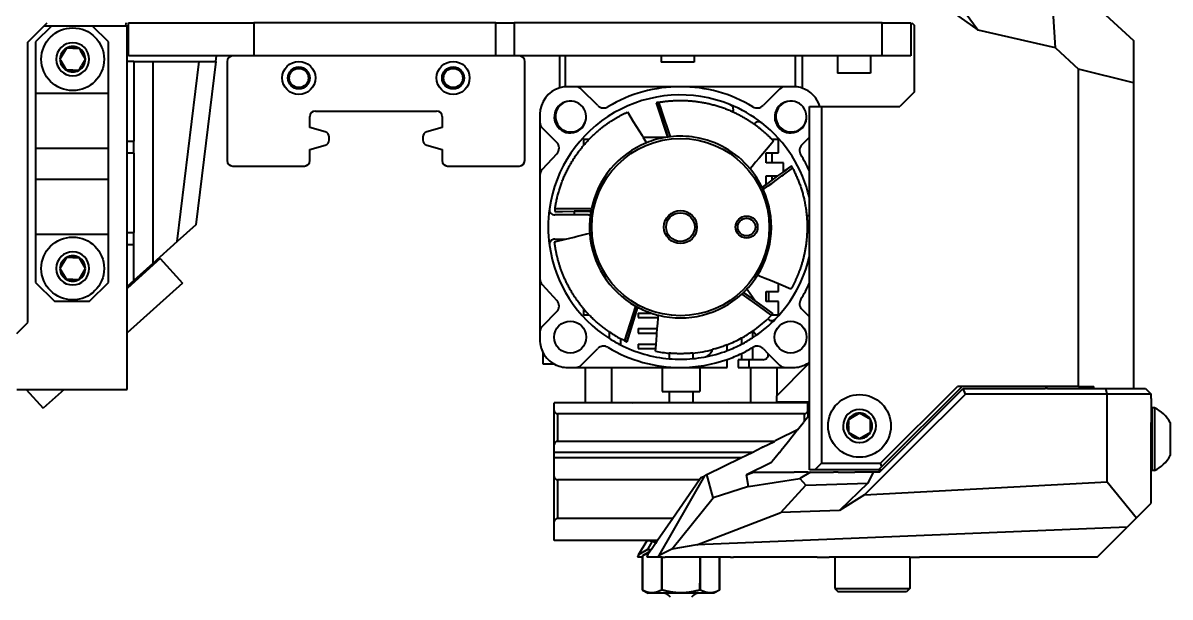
# Model space of a CAD drawing. Header units: millimetres. Extents: x 15 to 415, y 5 to 292.
# Drawn here: x 300.5 to 352.5, y 200.5 to 226.6 of the extents above; entities that cross this region are included whole.
import ezdxf

# ---------------------------------------------------------------- set-up
doc = ezdxf.new("R2010")
doc.units = ezdxf.units.MM
doc.layers.add('Geometries', color=7, linetype='Continuous')

msp = doc.modelspace()

# ---------------------------------------------------------------- linework, layer by layer
at = {"layer": 'Geometries', "linetype": 'Continuous', "lineweight": 40}
for p, q in [((341.7751, 229.0741), (343.828, 226.2803)), ((342.0689, 227.5242), (343.828, 226.2803)), ((347.33, 225.4865), (347.2021, 227.62)), ((349.5944, 226.979), (350.8647, 225.8149)), ((300.7113, 225.7484), (301.4381, 226.4752)), ((301.7785, 226.4752), (301.0613, 225.758)), ((301.4381, 226.4752), (301.5801, 226.6171)), ((301.7785, 226.4752), (301.4381, 226.4752)), ((303.6442, 226.4752), (301.7785, 226.4752)), ((304.3613, 225.758), (303.6442, 226.4752)), ((305.1331, 226.4752), (303.6442, 226.4752)), ((305.1455, 226.6171), (305.1331, 226.4752)), ((305.2113, 226.4752), (305.1331, 226.4752)), ((305.2113, 224.8639), (305.2113, 226.4752)), ((305.2672, 225.1155), (305.2672, 226.6155)), ((305.2672, 226.6155), (309.4543, 226.6155)), ((309.4545, 226.6171), (309.4543, 226.6155)), ((309.4543, 226.6155), (310.9548, 226.6155)), ((310.9548, 226.6155), (310.9548, 225.1155)), ((321.9366, 226.6155), (310.9548, 226.6155)), ((321.9366, 226.6155), (322.7757, 226.6155)), ((321.9366, 225.1155), (321.9366, 226.6155)), ((322.7757, 226.6155), (322.7757, 225.1155)), ((329.4424, 226.6155), (322.7757, 226.6155)), ((329.4424, 226.6156), (329.4424, 226.6155)), ((330.9424, 226.6155), (329.4424, 226.6155)), ((330.9424, 226.6156), (330.9424, 226.6155)), ((337.4424, 226.6155), (330.9424, 226.6155)), ((337.4424, 226.6207), (337.4424, 226.6155)), ((338.9424, 226.6155), (337.4424, 226.6155)), ((338.9424, 226.6207), (338.9424, 226.6155)), ((339.4622, 226.6155), (338.9424, 226.6155)), ((339.4622, 225.1155), (339.4622, 226.6155)), ((339.4622, 226.6155), (340.7623, 226.6155)), ((340.7623, 226.6155), (340.7623, 225.1155)), ((340.8147, 226.6207), (340.9147, 226.5207)), ((340.8147, 226.6207), (340.827, 226.6083)), ((340.9147, 226.5207), (340.9147, 223.4707)), ((347.33, 225.4865), (343.828, 226.2803)), ((300.7113, 213.0083), (300.7113, 225.7484)), ((301.0613, 225.758), (301.0613, 223.4252)), ((302.4537, 225.4662), (302.165, 224.9662)), ((302.4537, 225.4662), (302.4682, 225.4662)), ((302.7424, 225.4662), (302.4682, 225.4662)), ((302.7424, 225.4662), (303.0156, 225.4662)), ((303.031, 225.4662), (303.0156, 225.4662)), ((303.031, 225.4662), (303.1048, 225.3384)), ((304.3613, 223.4252), (304.3613, 225.758)), ((347.33, 225.4865), (348.3829, 224.5125)), ((350.8647, 225.8149), (350.8647, 223.9)), ((301.9924, 224.9774), (301.9924, 224.9662)), ((301.9924, 224.9662), (301.9924, 224.9544)), ((302.165, 224.9662), (302.1878, 224.9268)), ((302.1878, 224.9268), (302.4462, 224.4792)), ((303.3197, 224.9662), (303.1048, 225.3384)), ((303.2792, 224.896), (303.1456, 224.6647)), ((303.3197, 224.9662), (303.2792, 224.896)), ((305.519, 224.8639), (305.2113, 224.8639)), ((305.2113, 221.2521), (305.2113, 224.8639)), ((309.2701, 225.1155), (305.2672, 225.1155)), ((305.519, 224.8639), (305.519, 221.2521)), ((305.519, 224.8639), (306.3811, 224.8639)), ((306.3811, 224.8639), (306.3811, 215.6951)), ((306.3811, 224.8639), (308.483, 224.8639)), ((307.4785, 216.6832), (308.483, 224.8639)), ((309.2392, 224.8639), (308.3287, 217.4488)), ((308.483, 224.8639), (309.2392, 224.8639)), ((309.2392, 224.8639), (309.2701, 225.1155)), ((309.994, 225.1155), (309.2701, 225.1155)), ((309.7523, 224.8657), (309.7523, 220.3657)), ((310.9548, 225.1155), (309.994, 225.1155)), ((321.9366, 225.1155), (310.9548, 225.1155)), ((322.7757, 225.1155), (321.9366, 225.1155)), ((323.0104, 225.1155), (322.7757, 225.1155)), ((324.8405, 225.1155), (323.0104, 225.1155)), ((323.2523, 220.3657), (323.2523, 224.8657)), ((325.0905, 225.1155), (324.8405, 225.1155)), ((324.8405, 223.6707), (324.8405, 225.1155)), ((329.4424, 225.1155), (325.0905, 225.1155)), ((325.0905, 225.1155), (325.0905, 223.7167)), ((330.9424, 225.1155), (329.4424, 225.1155)), ((329.4424, 225.1155), (329.4424, 224.8287)), ((335.5405, 225.1155), (330.9424, 225.1155)), ((330.9424, 225.1155), (330.9424, 224.8287)), ((335.8405, 225.1155), (335.5405, 225.1155)), ((335.5405, 223.7168), (335.5405, 225.1155)), ((337.4424, 225.1155), (335.8405, 225.1155)), ((335.8405, 225.1155), (335.8405, 223.6551)), ((338.9424, 225.1155), (337.4424, 225.1155)), ((337.4424, 225.1155), (337.4424, 224.3287)), ((339.4622, 225.1155), (338.9424, 225.1155)), ((338.9424, 225.1155), (338.9424, 224.3287)), ((340.7623, 225.1155), (339.4622, 225.1155)), ((302.4537, 224.4662), (302.4462, 224.4792)), ((302.4537, 224.4662), (302.4691, 224.4662)), ((302.7424, 224.4662), (302.4691, 224.4662)), ((302.7424, 224.4662), (303.0165, 224.4662)), ((303.031, 224.4662), (303.0165, 224.4662)), ((303.031, 224.4662), (303.1456, 224.6647)), ((330.9424, 224.8287), (329.4424, 224.8287)), ((338.9424, 224.3287), (337.4424, 224.3287)), ((348.3829, 210.1113), (348.3829, 224.5125)), ((350.8647, 223.9), (348.3829, 224.5125)), ((350.8647, 223.9), (350.8647, 210.0113)), ((301.0613, 223.4252), (301.0613, 220.9252)), ((301.0613, 223.4252), (304.3613, 223.4252)), ((304.3613, 220.9252), (304.3613, 223.4252)), ((325.5531, 223.7208), (325.1907, 223.7208)), ((330.3157, 223.7208), (325.5531, 223.7208)), ((326.5669, 222.8622), (325.8183, 223.6109)), ((335.0782, 223.7208), (330.3157, 223.7208)), ((334.813, 223.6109), (334.0644, 222.8622)), ((335.4407, 223.7208), (335.0782, 223.7208)), ((340.9147, 223.4707), (340.2647, 222.8207)), ((329.2294, 222.9913), (329.2295, 222.9912)), ((329.2294, 222.9913), (329.3431, 222.6481)), ((329.7463, 221.4313), (329.2295, 222.9912)), ((329.4495, 222.6761), (329.3376, 223.012)), ((336.1647, 221.427), (336.1647, 222.8207)), ((336.1647, 222.8207), (336.6407, 222.8207)), ((336.6407, 222.8207), (336.7147, 222.8207)), ((336.7147, 222.8207), (336.7147, 206.6207)), ((336.7147, 222.8207), (340.2647, 222.8207)), ((313.5023, 221.8657), (313.5023, 222.3657)), ((313.7523, 222.6157), (319.2523, 222.6157)), ((319.5023, 222.3657), (319.5023, 221.8657)), ((323.9407, 222.4708), (323.9407, 222.1083)), ((327.9041, 222.5657), (327.9151, 222.5709)), ((329.3431, 222.6481), (329.7462, 221.4313)), ((329.4577, 222.6515), (329.4495, 222.6761)), ((329.8596, 221.4455), (329.4577, 222.6515)), ((313.5054, 221.8657), (313.5023, 221.8657)), ((314.1962, 221.6676), (313.5054, 221.8657)), ((319.4991, 221.8657), (318.8084, 221.6676)), ((319.5023, 221.8657), (319.4991, 221.8657)), ((323.9407, 222.1083), (323.9407, 219.6987)), ((324.0505, 221.8432), (324.699, 221.1947)), ((305.2113, 221.2521), (305.519, 221.2521)), ((305.2113, 220.7021), (305.2113, 221.2521)), ((305.519, 220.7021), (305.519, 221.2521)), ((314.3773, 221.304), (314.3773, 221.4273)), ((318.6273, 221.4273), (318.6273, 221.304)), ((326.1566, 221.3157), (325.9155, 221.3157)), ((325.9155, 221.3157), (325.9155, 221.0469)), ((329.644, 221.4157), (328.6247, 221.4157)), ((334.7655, 221.3157), (334.4752, 221.3157)), ((334.7655, 220.7157), (334.7655, 221.3157)), ((335.8321, 221.0945), (336.1647, 221.427)), ((336.1647, 219.8814), (336.1647, 221.427)), ((301.0613, 220.9252), (304.3613, 220.9252)), ((301.0613, 220.9252), (301.0613, 219.5252)), ((304.3613, 219.5252), (304.3613, 220.9252)), ((305.519, 220.7021), (305.2113, 220.7021)), ((305.2113, 217.0947), (305.2113, 220.7021)), ((305.519, 220.7021), (305.519, 217.0947)), ((313.5023, 220.3657), (313.5023, 220.8657)), ((313.5023, 220.8657), (313.5054, 220.8657)), ((313.5054, 220.8657), (314.1962, 221.0637)), ((318.8084, 221.0637), (319.4991, 220.8657)), ((319.4991, 220.8657), (319.5023, 220.8657)), ((319.5023, 220.8657), (319.5023, 220.3657)), ((324.7088, 220.6746), (324.0406, 219.9536)), ((334.2093, 220.2657), (334.2093, 220.7157)), ((334.2093, 220.7157), (334.4593, 220.7157)), ((334.4593, 220.7157), (334.4593, 220.2657)), ((334.4593, 220.7157), (334.7655, 220.7157)), ((334.4593, 220.2657), (334.2093, 220.2657)), ((334.9905, 220.2657), (334.4593, 220.2657)), ((334.9905, 219.8596), (334.9905, 220.2657)), ((310.0023, 220.1157), (313.2523, 220.1157)), ((319.7523, 220.1157), (323.0023, 220.1157)), ((323.9407, 219.6987), (323.9407, 214.9928)), ((334.2093, 219.6657), (334.4593, 219.6657)), ((334.2093, 219.2852), (334.2093, 219.6657)), ((334.4592, 219.3309), (334.9129, 219.6657)), ((334.7269, 219.6657), (334.4593, 219.4688)), ((334.7268, 219.6657), (334.4593, 219.469)), ((334.4593, 219.6657), (334.4593, 219.469)), ((334.4593, 219.6657), (334.7268, 219.6657)), ((334.9905, 219.8596), (334.7268, 219.6657)), ((334.9905, 219.8595), (334.7269, 219.6657)), ((334.9129, 219.6657), (334.9905, 219.723)), ((335.3491, 220.1233), (334.9905, 219.8595)), ((334.9905, 219.723), (335.4001, 220.0252)), ((335.0579, 219.9092), (334.9905, 219.8596)), ((335.3492, 220.1234), (335.0579, 219.9092)), ((335.3492, 220.1234), (335.3491, 220.1233)), ((335.4001, 220.0252), (335.4023, 220.0269)), ((336.1647, 218.6832), (336.1647, 219.8814)), ((301.0613, 219.5252), (301.0613, 217.0252)), ((301.0613, 219.5252), (304.3613, 219.5252)), ((304.3613, 217.0252), (304.3613, 219.5252)), ((334.2093, 219.2852), (334.0252, 219.1499)), ((334.0253, 219.1497), (334.2093, 219.285)), ((334.0738, 219.0464), (334.3032, 219.2157)), ((334.4593, 219.469), (334.2093, 219.2852)), ((334.4593, 219.4688), (334.2093, 219.285)), ((334.3032, 219.2157), (334.4592, 219.3309)), ((336.1647, 217.8657), (336.1647, 218.6832)), ((324.6273, 218.1666), (324.6245, 218.1666)), ((326.2218, 218.1785), (324.6273, 218.1666)), ((326.2757, 218.1789), (326.2218, 218.1785)), ((324.6107, 218.0572), (324.9723, 218.0593)), ((324.6107, 218.0573), (324.6109, 218.0573)), ((324.6109, 218.0573), (325.4905, 218.0624)), ((325.4905, 217.8958), (324.6216, 217.8958)), ((324.9723, 218.0593), (325.4905, 218.0623)), ((326.2542, 218.0668), (325.4905, 218.0624)), ((325.4905, 218.0623), (326.2541, 218.0666)), ((325.4905, 218.0623), (325.4905, 217.8958)), ((326.1416, 217.8958), (325.4905, 217.8958)), ((336.0418, 217.8657), (336.1647, 217.8657)), ((336.1647, 216.0083), (336.1647, 217.8657)), ((305.2113, 217.0947), (305.519, 217.0947)), ((305.2113, 216.5447), (305.2113, 217.0947)), ((305.519, 216.5447), (305.519, 217.0947)), ((308.3287, 217.4488), (307.4785, 216.6832)), ((301.0613, 217.0252), (304.3613, 217.0252)), ((301.0613, 217.0252), (301.0613, 214.8338)), ((304.3613, 214.8338), (304.3613, 217.0252)), ((305.519, 216.5447), (305.2113, 216.5447)), ((305.2113, 214.6418), (305.2113, 216.5447)), ((305.519, 214.9188), (305.519, 216.5447)), ((307.4785, 216.6832), (306.3811, 215.6951)), ((324.6216, 216.7958), (325.0972, 216.7958)), ((325.0972, 216.7958), (325.4905, 216.8907)), ((336.1647, 214.8101), (336.1647, 216.0083)), ((301.9924, 215.4774), (301.9924, 215.4662)), ((302.4537, 215.9662), (302.165, 215.4662)), ((302.4537, 215.9662), (302.4682, 215.9662)), ((302.7424, 215.9662), (302.4682, 215.9662)), ((302.7424, 215.9662), (303.0156, 215.9662)), ((303.031, 215.9662), (303.0156, 215.9662)), ((303.3197, 215.4662), (303.031, 215.9662)), ((306.7179, 215.9187), (305.2113, 214.5622)), ((306.3811, 215.6951), (305.519, 214.9188)), ((306.7179, 215.9187), (307.7216, 214.804)), ((301.9924, 215.4662), (301.9924, 215.4544)), ((302.165, 215.4662), (302.4537, 214.9662)), ((302.4537, 214.9662), (302.4691, 214.9662)), ((302.7424, 214.9662), (302.4691, 214.9662)), ((302.7424, 214.9662), (303.0165, 214.9662)), ((303.031, 214.9662), (303.0165, 214.9662)), ((303.031, 214.9662), (303.3197, 215.4662)), ((323.9407, 214.9928), (323.9407, 212.5832)), ((301.0613, 214.8338), (301.9199, 213.9752)), ((303.5028, 213.9752), (304.3613, 214.8338)), ((305.519, 214.9188), (305.2113, 214.6418)), ((307.7216, 214.804), (305.2113, 212.5437)), ((305.2113, 214.5622), (305.2113, 214.6418)), ((305.2113, 212.5437), (305.2113, 214.5622)), ((324.0406, 214.7379), (324.7088, 214.0169)), ((333.6915, 214.0065), (333.3666, 214.4705)), ((334.7655, 214.4157), (334.7655, 214.7627)), ((336.1647, 213.2645), (336.1647, 214.8101)), ((301.9199, 213.9752), (303.5028, 213.9752)), ((333.0943, 214.2971), (333.8828, 213.7333)), ((333.1776, 214.3751), (333.6917, 214.0061)), ((333.6915, 214.0065), (333.1778, 214.3753)), ((334.2191, 213.6277), (333.6915, 214.0065)), ((334.5127, 213.4169), (333.6917, 214.0061)), ((334.2093, 213.9657), (334.2093, 214.4157)), ((334.2093, 214.4157), (334.3093, 214.4157)), ((334.3093, 213.9657), (334.2093, 213.9657)), ((334.3093, 214.4157), (334.3093, 213.9657)), ((334.3093, 214.4157), (334.7655, 214.4157)), ((334.7655, 213.9657), (334.3093, 213.9657)), ((334.7655, 213.3657), (334.7655, 213.9657)), ((324.699, 213.4969), (324.0505, 212.8484)), ((325.9155, 213.6444), (325.9155, 213.3657)), ((328.2748, 213.761), (327.7772, 212.1895)), ((328.3748, 213.7059), (327.8761, 212.1401)), ((327.9858, 212.4844), (328.375, 213.7058)), ((328.3905, 213.4341), (328.3905, 213.2341)), ((328.3905, 213.4341), (329.0063, 213.4341)), ((333.8828, 213.7333), (334.3967, 213.3657)), ((334.5128, 213.4169), (334.2191, 213.6277)), ((334.5128, 213.4169), (334.5127, 213.4169)), ((336.1647, 213.2645), (335.8321, 213.597)), ((300.2113, 212.5083), (300.7113, 213.0083)), ((325.9155, 213.3657), (326.1663, 213.3657)), ((328.3905, 213.2341), (329.3047, 213.2341)), ((329.3047, 213.2341), (329.313, 213.3445)), ((334.3967, 213.3657), (334.4351, 213.3382)), ((334.4351, 213.3382), (334.4374, 213.3366)), ((334.4654, 213.3657), (334.7655, 213.3657)), ((336.1647, 211.2018), (336.1647, 213.2645)), ((305.2113, 209.9752), (305.2113, 212.5437)), ((323.9407, 212.5832), (323.9407, 212.2208)), ((327.0905, 212.2863), (327.0905, 212.5858)), ((327.8761, 212.1399), (327.9858, 212.4844)), ((328.3905, 212.7341), (328.3905, 212.5341)), ((328.3905, 212.7341), (329.2666, 212.7341)), ((328.3905, 212.5341), (329.2512, 212.5341)), ((333.5905, 212.6194), (333.5905, 212.3183)), ((333.6137, 212.6356), (333.7571, 212.4308)), ((325.8183, 211.0806), (326.5669, 211.8293)), ((327.5905, 212.2827), (327.5905, 212.0003)), ((327.7772, 212.1895), (327.7764, 212.1868)), ((327.8761, 212.1399), (327.8761, 212.1401)), ((328.3905, 212.0341), (328.3905, 211.8341)), ((328.3905, 212.0341), (329.2121, 212.0341)), ((328.3905, 211.8341), (329.1964, 211.8341)), ((329.1864, 211.7076), (329.1964, 211.8341)), ((329.1964, 211.8341), (329.2122, 212.0341)), ((332.4407, 211.7347), (332.4407, 212.0029)), ((333.0905, 212.3096), (333.0905, 212.026)), ((333.5905, 211.8762), (333.5905, 211.3208)), ((334.0644, 211.8293), (334.3034, 211.5902)), ((324.0905, 211.1157), (324.0905, 211.6273)), ((329.803, 211.6192), (329.803, 211.3677)), ((330.878, 211.6232), (330.878, 211.3722)), ((332.4407, 210.9708), (332.4407, 211.3354)), ((332.9407, 211.3208), (332.9407, 210.9708)), ((333.0905, 211.3208), (332.9407, 211.3208)), ((333.0905, 211.6064), (333.0905, 211.3208)), ((333.4407, 211.3208), (333.0905, 211.3208)), ((333.4407, 210.9708), (333.4407, 211.3208)), ((333.5905, 211.3208), (333.4407, 211.3208)), ((334.0542, 211.3208), (333.5905, 211.3208)), ((334.3034, 211.5902), (334.813, 211.0806)), ((324.6064, 211.1157), (324.0905, 211.1157)), ((325.1907, 210.9708), (325.5531, 210.9708)), ((325.5531, 210.9708), (325.9955, 210.9708)), ((325.9955, 210.9708), (327.1855, 210.9708)), ((325.9955, 210.9708), (325.9955, 209.3657)), ((327.1855, 210.9708), (329.4905, 210.9708)), ((327.1855, 210.9708), (327.1855, 209.3657)), ((329.4905, 210.9708), (330.3157, 210.9708)), ((329.4905, 210.9708), (329.4905, 209.8841)), ((330.3157, 210.9708), (331.1905, 210.9708)), ((331.1905, 210.9708), (332.4407, 210.9708)), ((331.1905, 210.9708), (331.1905, 209.8841)), ((332.9407, 210.9708), (333.4407, 210.9708)), ((333.4407, 210.9708), (333.4955, 210.9708)), ((333.4955, 210.9708), (334.6855, 210.9708)), ((333.4955, 210.9708), (333.4955, 209.3657)), ((336.1162, 211.1157), (334.6855, 209.685)), ((334.6855, 210.9708), (335.0782, 210.9708)), ((334.6855, 210.9708), (334.6855, 209.685)), ((335.0782, 210.9708), (335.4407, 210.9708)), ((336.1162, 211.1157), (336.0249, 211.1157)), ((336.1647, 211.1157), (336.1162, 211.1157)), ((336.1647, 211.1157), (336.1647, 211.2018)), ((336.1647, 209.4113), (336.1647, 211.1157)), ((300.2113, 209.9752), (300.6316, 209.9752)), ((300.6316, 209.9752), (301.4049, 209.1164)), ((300.6316, 209.9752), (302.3587, 209.9752)), ((302.3587, 209.9752), (301.4049, 209.1164)), ((302.3587, 209.9752), (305.2113, 209.9752)), ((329.4905, 209.8841), (329.803, 209.8841)), ((329.803, 209.8841), (329.803, 209.3841)), ((329.803, 209.8841), (330.878, 209.8841)), ((330.878, 209.8841), (330.878, 209.3841)), ((330.878, 209.8841), (331.1905, 209.8841)), ((339.3963, 206.6207), (342.8869, 210.1113)), ((343.0991, 210.1113), (339.4584, 206.4707)), ((340.7667, 207.6375), (343.1405, 210.0113)), ((343.2441, 209.7613), (340.9231, 207.4403)), ((343.0991, 210.1113), (342.8869, 210.1113)), ((348.3829, 210.1113), (343.0991, 210.1113)), ((343.2441, 209.7613), (343.1405, 210.0113)), ((343.1405, 210.0113), (343.5149, 210.0113)), ((349.6755, 209.7613), (343.2441, 209.7613)), ((343.5149, 210.0113), (346.8649, 210.0113)), ((346.9647, 210.0113), (346.8649, 210.0113)), ((346.9647, 210.0113), (349.0758, 210.0113)), ((348.3829, 210.1113), (349.0758, 210.1113)), ((349.0758, 210.0113), (349.0758, 210.1113)), ((349.0758, 210.0113), (349.6085, 210.0113)), ((349.6755, 209.7613), (349.6085, 210.0113)), ((349.6085, 210.0113), (350.8647, 210.0113)), ((351.6679, 209.7613), (349.6755, 209.7613)), ((349.6755, 205.7853), (349.6755, 209.7613)), ((350.8647, 210.0113), (351.4179, 210.0113)), ((351.4179, 210.0113), (351.6679, 209.7613)), ((351.6679, 209.5613), (351.6679, 209.7613)), ((325.9955, 209.3657), (324.5905, 209.3657)), ((324.5905, 209.0157), (324.5905, 209.3657)), ((327.1855, 209.3657), (325.9955, 209.3657)), ((328.1219, 209.3657), (327.1855, 209.3657)), ((328.1219, 209.3657), (328.1905, 209.3841)), ((332.5592, 209.3657), (328.1219, 209.3657)), ((328.1905, 209.3841), (329.803, 209.3841)), ((329.803, 209.3841), (330.878, 209.3841)), ((330.878, 209.3841), (332.4905, 209.3841)), ((332.5592, 209.3657), (332.4905, 209.3841)), ((333.4955, 209.3657), (332.5592, 209.3657)), ((334.6855, 209.3657), (333.4955, 209.3657)), ((334.6855, 209.4113), (334.6855, 209.685)), ((334.6855, 209.4113), (334.7306, 209.4113)), ((334.6855, 209.3657), (334.6855, 209.4113)), ((334.6959, 209.3657), (334.6855, 209.3657)), ((334.7306, 209.4113), (334.6959, 209.3657)), ((336.0905, 209.3657), (334.6959, 209.3657)), ((334.7306, 209.4113), (336.1647, 209.4113)), ((336.0905, 209.0157), (336.0905, 209.3657)), ((336.1647, 208.9466), (336.1647, 209.4113)), ((351.6679, 209.5613), (351.6679, 208.4662)), ((324.5905, 207.4657), (324.5905, 209.0157)), ((335.9405, 208.8657), (324.7405, 208.8657)), ((324.7405, 208.8657), (324.7405, 207.6157)), ((335.9405, 208.5255), (335.9405, 208.8657)), ((336.0905, 208.7134), (335.9405, 208.5255)), ((336.0905, 209.0157), (336.0905, 208.9466)), ((336.1647, 208.9466), (336.0905, 208.9466)), ((336.0905, 208.9466), (336.0905, 208.7134)), ((336.1647, 208.8063), (336.0905, 208.7134)), ((336.1647, 208.8063), (336.1647, 208.9466)), ((336.1647, 206.3207), (336.1647, 208.8063)), ((338.4424, 208.8935), (338.0355, 208.6586)), ((338.9424, 208.6048), (338.4424, 208.8935)), ((351.8286, 209.1412), (351.7049, 209.1412)), ((351.7049, 209.1412), (351.7049, 208.4662)), ((351.8286, 209.1412), (351.8286, 206.2912)), ((335.628, 208.1342), (335.8132, 208.3661)), ((335.8132, 208.3661), (335.8991, 208.4738)), ((335.9405, 208.5255), (335.8991, 208.4738)), ((337.9424, 208.6048), (338.0355, 208.6586)), ((337.9424, 208.6048), (337.9424, 208.3881)), ((337.9424, 208.3162), (337.9424, 208.3881)), ((337.9424, 208.3162), (337.9424, 208.0275)), ((338.9424, 208.3162), (338.9424, 208.6048)), ((338.9424, 208.0275), (338.9424, 208.3162)), ((351.6679, 206.9662), (351.6679, 208.4662)), ((351.7049, 208.4662), (351.6679, 208.4662)), ((351.7049, 208.4662), (351.7049, 206.9662)), ((352.5299, 208.4662), (352.5299, 206.9662)), ((334.739, 207.6958), (334.6108, 207.6326)), ((335.628, 208.1342), (334.739, 207.6958)), ((335.628, 208.1342), (335.2139, 207.6157)), ((337.9424, 208.0275), (338.4424, 207.7388)), ((338.4424, 207.7388), (338.9424, 208.0275)), ((324.5905, 207.1157), (324.5905, 207.4657)), ((334.5765, 207.6157), (324.7405, 207.6157)), ((333.5647, 207.1167), (334.0306, 207.3465)), ((334.0319, 207.3471), (334.0306, 207.3465)), ((334.0319, 207.3471), (334.5765, 207.6157)), ((334.5765, 207.6157), (334.6108, 207.6326)), ((334.8146, 207.1157), (334.8708, 207.1861)), ((334.9568, 207.2938), (334.8708, 207.1861)), ((335.2139, 207.6157), (334.9568, 207.2938)), ((338.4311, 207.5663), (338.4424, 207.5662)), ((338.4424, 207.5662), (338.4541, 207.5663)), ((340.9231, 207.4403), (338.6695, 205.1868)), ((339.4499, 206.3207), (340.5456, 207.4164)), ((340.7667, 207.6375), (340.5456, 207.4164)), ((333.5626, 207.1157), (324.5905, 207.1157)), ((324.5905, 206.8657), (324.5905, 207.1157)), ((333.0557, 206.8657), (324.5905, 206.8657)), ((324.5905, 206.0157), (324.5905, 206.8657)), ((331.5156, 206.1062), (333.0557, 206.8657)), ((333.0557, 206.8657), (333.5626, 207.1157)), ((334.4529, 206.6628), (333.3136, 206.1009)), ((333.5626, 207.1157), (333.5647, 207.1167)), ((334.4529, 206.6628), (334.468, 206.6817)), ((334.615, 206.8657), (334.468, 206.6817)), ((334.8146, 207.1157), (334.615, 206.8657)), ((336.4147, 206.3207), (336.7147, 206.6207)), ((336.7147, 206.6207), (339.3963, 206.6207)), ((339.4584, 206.4707), (339.3963, 206.6207)), ((351.6679, 204.8128), (351.6679, 206.9662)), ((351.7049, 206.9662), (351.6679, 206.9662)), ((351.7049, 206.9662), (351.7049, 206.2912)), ((331.4161, 206.0572), (331.5156, 206.1062)), ((331.7952, 205.0574), (331.5156, 206.1062)), ((333.3136, 206.1009), (333.6333, 206.2163)), ((333.41, 205.5651), (333.3136, 206.1009)), ((333.6333, 206.2163), (335.4149, 206.2163)), ((335.4149, 206.2163), (335.473, 206.2163)), ((336.0905, 206.2163), (335.473, 206.2163)), ((336.2111, 206.2163), (335.7304, 205.9286)), ((336.0905, 206.2163), (336.2111, 206.2163)), ((336.4147, 206.3207), (336.1647, 206.3207)), ((336.2111, 206.2163), (337.2308, 206.2163)), ((339.3084, 206.3207), (336.4147, 206.3207)), ((337.2308, 206.2163), (337.2554, 206.2163)), ((337.4671, 206.2163), (337.2554, 206.2163)), ((337.4671, 206.2163), (337.7877, 206.2163)), ((337.7877, 206.2163), (338.225, 206.2163)), ((339.0507, 206.2163), (338.225, 206.2163)), ((339.067, 206.2163), (338.8229, 205.7134)), ((339.0507, 206.2163), (339.067, 206.2163)), ((339.3455, 206.2163), (339.067, 206.2163)), ((339.4584, 206.4707), (339.3084, 206.3207)), ((339.3084, 206.3207), (339.4499, 206.3207)), ((339.3455, 206.2163), (339.4499, 206.3207)), ((351.8286, 206.2912), (351.7049, 206.2912)), ((324.5905, 203.9657), (324.5905, 206.0157)), ((324.7405, 205.8657), (324.7405, 204.1157)), ((331.1747, 205.8657), (324.7405, 205.8657)), ((329.3555, 202.4399), (331.4161, 206.0572)), ((331.1747, 205.8657), (329.9658, 204.1157)), ((331.2505, 205.9755), (331.1747, 205.8657)), ((331.2505, 205.9755), (331.4161, 206.0572)), ((333.41, 205.5651), (335.7304, 205.9286)), ((334.8686, 204.3902), (336.0006, 205.6288)), ((335.7304, 205.9286), (336.0006, 205.6288)), ((336.0006, 205.6288), (338.8229, 205.7134)), ((338.8229, 205.7134), (337.5389, 204.4703)), ((338.6695, 205.1868), (349.6755, 205.7853)), ((349.6755, 205.7853), (351.0009, 204.1458)), ((329.9243, 202.7147), (331.7952, 205.0574)), ((333.41, 205.5651), (331.7952, 205.0574)), ((338.6695, 205.1868), (337.5389, 204.4703)), ((351.0009, 204.1458), (351.6679, 204.8128)), ((329.9658, 204.1157), (324.7405, 204.1157)), ((329.9658, 204.1157), (329.275, 203.1157)), ((331.0628, 202.9223), (334.8686, 204.3902)), ((337.5389, 204.4703), (334.8686, 204.3902)), ((351.0009, 204.1458), (350.5784, 203.7233)), ((324.5905, 203.1157), (324.5905, 203.9657)), ((350.5784, 203.7233), (331.0628, 202.9223)), ((349.2164, 202.3613), (350.5784, 203.7233)), ((328.8126, 203.1157), (324.5905, 203.1157)), ((328.4164, 202.4641), (328.8126, 203.1157)), ((328.8405, 203.1157), (328.8126, 203.1157)), ((329.0403, 203.0804), (328.8159, 202.7113)), ((328.8405, 203.1157), (329.0366, 203.0811)), ((329.275, 203.1157), (328.8405, 203.1157)), ((329.1791, 202.9769), (328.9956, 202.7113)), ((329.2511, 203.0811), (329.0366, 203.0811)), ((329.2511, 203.0811), (329.1791, 202.9769)), ((329.275, 203.1157), (329.2511, 203.0811)), ((328.4164, 202.4641), (328.372, 202.3613)), ((328.8159, 202.7113), (328.4164, 202.4641)), ((328.9247, 202.6086), (328.5906, 202.4157)), ((328.8403, 202.4864), (328.7862, 202.3613)), ((328.8159, 202.7113), (328.9956, 202.7113)), ((328.8694, 202.5286), (328.8403, 202.4864)), ((328.9247, 202.6086), (328.8694, 202.5286)), ((328.9956, 202.7113), (328.9247, 202.6086)), ((329.9243, 202.7147), (329.3555, 202.4399)), ((331.0628, 202.9223), (329.9243, 202.7147)), ((328.5906, 202.3613), (328.372, 202.3613)), ((328.5906, 202.3613), (328.5905, 200.8657)), ((328.5906, 200.8657), (328.5907, 202.4157)), ((328.5906, 202.4157), (328.5906, 202.3613)), ((328.5907, 202.4157), (328.5906, 202.4157)), ((329.29, 202.3613), (328.7862, 202.3613)), ((329.3555, 202.4399), (329.29, 202.3613)), ((329.4489, 202.3613), (329.29, 202.3613)), ((329.4823, 202.3613), (329.4489, 202.3613)), ((329.4489, 202.3613), (329.449, 200.8657)), ((329.4821, 200.8657), (329.4823, 202.3613)), ((329.4823, 202.3613), (329.5538, 202.3613)), ((329.5538, 202.3613), (329.6231, 202.3613)), ((331.1987, 202.3613), (329.6231, 202.3613)), ((331.2321, 202.3613), (331.1987, 202.3613)), ((331.1987, 202.3613), (331.1989, 201.1761)), ((331.232, 200.8657), (331.2321, 202.3613)), ((332.0903, 202.3613), (331.2321, 202.3613)), ((332.0904, 202.3613), (332.0903, 202.3613)), ((332.0903, 202.3613), (332.0904, 200.8657)), ((332.5813, 202.3613), (332.0904, 202.3613)), ((332.0905, 200.8657), (332.0904, 202.3613)), ((332.5813, 202.3613), (332.7167, 202.3613)), ((336.5236, 202.3613), (332.7167, 202.3613)), ((336.5236, 202.3613), (337.0346, 202.3613)), ((337.0346, 202.3613), (337.0562, 202.3613)), ((337.3174, 202.3613), (337.0562, 202.3613)), ((340.7174, 202.3613), (337.3174, 202.3613)), ((337.3174, 202.3613), (337.3174, 200.9363)), ((340.7174, 202.3613), (340.789, 202.3613)), ((340.7174, 202.3613), (340.7174, 200.9363)), ((340.789, 202.3613), (341.1562, 202.3613)), ((349.2164, 202.3613), (341.1562, 202.3613)), ((331.1989, 200.8657), (331.1989, 201.1761)), ((337.3174, 200.9363), (337.4674, 200.7863)), ((337.3174, 200.9363), (340.7174, 200.9363)), ((340.7174, 200.9363), (340.5674, 200.7863)), ((328.5905, 200.8657), (328.8503, 200.7157)), ((328.5906, 200.8657), (328.5905, 200.8657)), ((329.5322, 200.7157), (328.8503, 200.7157)), ((329.4821, 200.8657), (329.449, 200.8657)), ((331.1489, 200.7157), (329.5322, 200.7157)), ((331.8307, 200.7157), (331.1489, 200.7157)), ((331.232, 200.8657), (331.1989, 200.8657)), ((332.0905, 200.8657), (331.8307, 200.7157)), ((332.0905, 200.8657), (332.0904, 200.8657)), ((340.5674, 200.7863), (337.4674, 200.7863))]:
    msp.add_line(p, q, dxfattribs=at)
at = {"layer": 'Geometries', "linetype": 'Continuous', "lineweight": 40, "flags": 128}
for points in [[(329.3376, 223.012), (329.3309, 223.0108), (329.3241, 223.0096), (329.3173, 223.0084), (329.3106, 223.0072), (329.304, 223.006), (329.2975, 223.0048), (329.2911, 223.0036), (329.2849, 223.0024), (329.2788, 223.0013), (329.2731, 223.0002), (329.2675, 222.9991), (329.2622, 222.9981), (329.2573, 222.9971), (329.2527, 222.9962), (329.2484, 222.9954), (329.2448, 222.9947), (329.2415, 222.994), (329.2385, 222.9934), (329.236, 222.9928), (329.2338, 222.9924), (329.2322, 222.992), (329.2309, 222.9917), (329.23, 222.9915), (329.2294, 222.9913)], [(329.3376, 223.012), (329.3776, 223.0187), (329.4176, 223.0251), (329.4576, 223.0313), (329.4975, 223.0372), (329.5375, 223.0428), (329.5876, 223.0494), (329.6378, 223.0556), (329.6879, 223.0613), (329.738, 223.0666), (329.7913, 223.0717), (329.8446, 223.0763), (329.8979, 223.0803), (329.9512, 223.0839), (330.0045, 223.087), (330.0577, 223.0896), (330.1109, 223.0918), (330.1641, 223.0935), (330.2173, 223.0947), (330.2704, 223.0954), (330.324, 223.0957), (330.3776, 223.0954), (330.4311, 223.0947), (330.4845, 223.0934), (330.5378, 223.0917), (330.5873, 223.0896), (330.6366, 223.0871), (330.6858, 223.0842), (330.735, 223.0808), (330.7841, 223.077), (330.8332, 223.0728), (330.8821, 223.0681), (330.9309, 223.063), (330.9795, 223.0574), (331.028, 223.0515), (331.0764, 223.0451), (331.1247, 223.0384), (331.1728, 223.0313), (331.2209, 223.0237), (331.2688, 223.0158), (331.3166, 223.0076), (331.3641, 222.9989), (331.4115, 222.9899), (331.4587, 222.9806), (331.5058, 222.9709), (331.5527, 222.9608), (331.5995, 222.9503), (331.6461, 222.9395), (331.6925, 222.9283), (331.7416, 222.9161), (331.7903, 222.9034), (331.8389, 222.8904), (331.8872, 222.8769), (331.9354, 222.863), (331.9833, 222.8488), (332.0309, 222.8341), (332.0782, 222.8191), (332.1256, 222.8035), (332.1727, 222.7877), (332.2195, 222.7715), (332.266, 222.7549), (332.3122, 222.738), (332.358, 222.7207), (332.4036, 222.7032), (332.4488, 222.6853), (332.4936, 222.6671), (332.4971, 222.6657)], [(326.1565, 221.3157), (326.1613, 221.3207), (326.1922, 221.3528), (326.2232, 221.3845), (326.2543, 221.4158), (326.2855, 221.4467), (326.3167, 221.4772), (326.348, 221.5074), (326.3794, 221.5371), (326.4107, 221.5663), (326.442, 221.5952), (326.4733, 221.6236), (326.5047, 221.6516), (326.5361, 221.6793), (326.5674, 221.7065), (326.5988, 221.7333), (326.6301, 221.7597), (326.6613, 221.7856), (326.6924, 221.8111), (326.7235, 221.8362), (326.7545, 221.8608), (326.7855, 221.8851), (326.8164, 221.909), (326.8472, 221.9324), (326.8779, 221.9554), (326.9042, 221.9749), (326.9304, 221.994), (326.9565, 222.0129), (326.9825, 222.0314), (327.0084, 222.0497), (327.0406, 222.0721), (327.0727, 222.0941), (327.1046, 222.1157), (327.1363, 222.1368), (327.1617, 222.1535), (327.187, 222.1699), (327.2121, 222.186), (327.2371, 222.2019), (327.2619, 222.2175), (327.2866, 222.2329), (327.3112, 222.2479), (327.3355, 222.2628), (327.3597, 222.2773), (327.3837, 222.2916), (327.4076, 222.3057), (327.4313, 222.3195), (327.4626, 222.3376), (327.4937, 222.3552), (327.5244, 222.3724), (327.5548, 222.3892), (327.5849, 222.4056), (327.6147, 222.4216), (327.6442, 222.4372), (327.6733, 222.4525), (327.7022, 222.4673), (327.7318, 222.4824), (327.7611, 222.4971), (327.7901, 222.5114), (327.8188, 222.5253), (327.847, 222.5389), (327.875, 222.5521), (327.9041, 222.5657)], [(327.9151, 222.5709), (328.178, 222.142), (328.4414, 221.7135), (328.5732, 221.4993), (328.6247, 221.4157)], [(332.4971, 222.6657), (332.5382, 222.6487), (332.5823, 222.6299), (332.6261, 222.6109), (332.6616, 222.5952), (332.6967, 222.5793), (332.6994, 222.5781)], [(332.6994, 222.5781), (332.7317, 222.5633), (332.7664, 222.5471), (332.8008, 222.5308), (332.8391, 222.5122), (332.8771, 222.4935), (332.9148, 222.4746), (332.9521, 222.4556), (332.9891, 222.4363), (333.0258, 222.4169), (333.0622, 222.3974), (333.0981, 222.3777), (333.1337, 222.3579), (333.1689, 222.338), (333.2037, 222.318), (333.2382, 222.2978), (333.2724, 222.2776), (333.3062, 222.2572), (333.3396, 222.2367), (333.3727, 222.2161), (333.4053, 222.1955), (333.4375, 222.1749), (333.4694, 222.1541), (333.5009, 222.1333), (333.5321, 222.1124), (333.5629, 222.0915), (333.5933, 222.0705), (333.6234, 222.0495), (333.655, 222.027), (333.6554, 222.0267)], [(333.6554, 222.0267), (333.6863, 222.0045), (333.7171, 221.982), (333.7475, 221.9594), (333.7775, 221.9369), (333.807, 221.9144), (333.8362, 221.8919), (333.8649, 221.8694), (333.8896, 221.8498), (333.914, 221.8303), (333.9381, 221.8107), (333.9619, 221.7913), (333.9854, 221.7719), (334.0086, 221.7525), (334.0315, 221.7332), (334.054, 221.714), (334.0762, 221.6948), (334.0981, 221.6758), (334.1197, 221.6568), (334.141, 221.6379), (334.1621, 221.6191), (334.1828, 221.6004), (334.2032, 221.5817), (334.2234, 221.5632), (334.2432, 221.5448), (334.2627, 221.5265), (334.282, 221.5082), (334.301, 221.4901), (334.3258, 221.4661), (334.3502, 221.4423), (334.3741, 221.4187), (334.3925, 221.4004), (334.4105, 221.3822), (334.4283, 221.3642), (334.4458, 221.3463), (334.4687, 221.3225), (334.4752, 221.3157)], [(325.9155, 221.047), (325.9408, 221.0767), (325.972, 221.113), (326.0033, 221.1488), (326.0349, 221.1843), (326.0667, 221.2194), (326.0985, 221.254), (326.1305, 221.2882), (326.1565, 221.3157)], [(328.6247, 221.4157), (328.7052, 221.2852), (328.7749, 221.1722)], [(334.5433, 221.2434), (334.2166, 220.8609), (334.0534, 220.6695), (333.8903, 220.4781), (333.7274, 220.2865), (333.5646, 220.0948), (333.4787, 219.9935)], [(334.4752, 221.3157), (334.491, 221.299), (334.513, 221.2758), (334.5433, 221.2434)], [(324.6246, 218.1666), (324.6305, 218.2066), (324.6367, 218.2467), (324.6432, 218.2866), (324.65, 218.3265), (324.657, 218.3662), (324.6662, 218.416), (324.6758, 218.4655), (324.6858, 218.515), (324.6963, 218.5643), (324.7072, 218.6133), (324.7185, 218.6622), (324.7303, 218.7109), (324.7424, 218.7595), (324.755, 218.808), (324.7679, 218.8564), (324.7813, 218.9045), (324.795, 218.9526), (324.8091, 219.0004), (324.8236, 219.048), (324.8385, 219.0954), (324.8537, 219.1427), (324.8694, 219.1899), (324.8854, 219.2368), (324.9019, 219.2836), (324.9187, 219.3302), (324.9359, 219.3766), (324.9535, 219.4227), (324.9715, 219.4686), (324.9899, 219.5143), (325.0087, 219.5599), (325.0278, 219.6052), (325.0474, 219.6503), (325.0673, 219.6952), (325.0889, 219.7426), (325.1109, 219.7897), (325.1333, 219.8366), (325.156, 219.8832), (325.1792, 219.9295), (325.2027, 219.9756), (325.2266, 220.0215), (325.2508, 220.067), (325.2738, 220.1095), (325.2972, 220.1517), (325.3209, 220.1937), (325.3448, 220.2354), (325.3691, 220.2768), (325.3936, 220.318), (325.4185, 220.3589), (325.4436, 220.3995), (325.4689, 220.4397), (325.4945, 220.4795), (325.5204, 220.5191), (325.5466, 220.5583), (325.5731, 220.5973), (325.5998, 220.6359), (325.6267, 220.6742), (325.6539, 220.7122), (325.6813, 220.7497), (325.7089, 220.7869), (325.7367, 220.8238), (325.7647, 220.8603), (325.793, 220.8965), (325.8214, 220.9323), (325.85, 220.9678), (325.8788, 221.003), (325.9097, 221.0401), (325.9155, 221.047)], [(335.4023, 220.0269), (335.3991, 220.0329), (335.3959, 220.039), (335.3926, 220.0451), (335.3894, 220.0511), (335.3862, 220.057), (335.3831, 220.0629), (335.38, 220.0686), (335.3769, 220.0741), (335.374, 220.0795), (335.3712, 220.0846), (335.3685, 220.0896), (335.3659, 220.0943), (335.3634, 220.0987), (335.3611, 220.1028), (335.359, 220.1066), (335.3572, 220.1098), (335.3555, 220.1128), (335.354, 220.1154), (335.3527, 220.1177), (335.3516, 220.1196), (335.3507, 220.121), (335.3501, 220.1221), (335.3496, 220.1229), (335.3492, 220.1234)], [(335.4023, 220.0269), (335.4211, 219.9909), (335.4395, 219.9549), (335.4578, 219.9188), (335.4757, 219.8826), (335.4934, 219.8463), (335.5152, 219.8006), (335.5366, 219.7549), (335.5575, 219.709), (335.578, 219.6629), (335.598, 219.6169), (335.6176, 219.5707), (335.6368, 219.5243), (335.6555, 219.4779), (335.6738, 219.4313), (335.6918, 219.3845), (335.7093, 219.3377), (335.7264, 219.2908), (335.7431, 219.2438), (335.7594, 219.1968), (335.7752, 219.1497), (335.7907, 219.1024), (335.8057, 219.0551), (335.8203, 219.0076), (335.8345, 218.9601), (335.8483, 218.9125), (335.8616, 218.8649), (335.8745, 218.8173), (335.8869, 218.7695), (335.8989, 218.7217), (335.9105, 218.6738), (335.9217, 218.6259), (335.9324, 218.5779), (335.9426, 218.5299), (335.953, 218.4788), (335.9629, 218.4278), (335.9724, 218.3767), (335.9813, 218.3257), (335.9899, 218.2746), (335.9979, 218.2234), (336.0056, 218.1723), (336.0127, 218.1213), (336.019, 218.0733), (336.025, 218.0254), (336.0305, 217.9776), (336.0356, 217.9298), (336.0404, 217.8819), (336.0419, 217.8657)], [(324.6246, 218.1666), (324.6236, 218.1598), (324.6226, 218.1529), (324.6217, 218.1461), (324.6207, 218.1393), (324.6198, 218.1327), (324.619, 218.1261), (324.6181, 218.1197), (324.6173, 218.1134), (324.6165, 218.1074), (324.6158, 218.1015), (324.6151, 218.0959), (324.6144, 218.0906), (324.6138, 218.0856), (324.6133, 218.0809), (324.6127, 218.0766), (324.6123, 218.0729), (324.6119, 218.0696), (324.6116, 218.0666), (324.6113, 218.0639), (324.6111, 218.0617), (324.611, 218.0601), (324.6108, 218.0588), (324.6108, 218.0579), (324.6107, 218.0573)], [(336.0419, 217.8657), (336.0447, 217.8342), (336.0486, 217.7865), (336.0522, 217.7389), (336.0553, 217.6915), (336.058, 217.6442), (336.0603, 217.597), (336.0622, 217.5498), (336.0637, 217.5028), (336.0648, 217.4558), (336.0655, 217.409), (336.0658, 217.3623), (336.0657, 217.3159), (336.0652, 217.2695), (336.0644, 217.2234), (336.0632, 217.1774), (336.0616, 217.1315), (336.0597, 217.0858), (336.0574, 217.0402), (336.0548, 216.9948), (336.0516, 216.9467), (336.048, 216.8988), (336.0441, 216.8511), (336.0398, 216.8037), (336.0351, 216.7564), (336.03, 216.7094), (336.0246, 216.6626), (336.0189, 216.6162), (336.013, 216.5718), (336.0069, 216.5277), (336.0004, 216.4839), (335.9937, 216.4404), (335.9866, 216.397), (335.9793, 216.354), (335.9717, 216.3113), (335.9638, 216.2689), (335.9557, 216.2268), (335.9473, 216.1851), (335.9387, 216.1437), (335.9298, 216.1027), (335.9207, 216.0619), (335.9113, 216.0215), (335.9017, 215.9814), (335.8919, 215.9417), (335.8819, 215.9024), (335.8717, 215.8635), (335.8613, 215.825), (335.8508, 215.7868), (335.84, 215.749), (335.829, 215.7116), (335.8179, 215.6745), (335.8066, 215.6379), (335.7968, 215.6067), (335.7869, 215.5759), (335.7768, 215.5453), (335.7667, 215.5151), (335.7565, 215.4851), (335.7436, 215.448), (335.7306, 215.4114), (335.7175, 215.3752), (335.7042, 215.3395), (335.6935, 215.311), (335.6827, 215.2829), (335.6719, 215.255), (335.661, 215.2275), (335.65, 215.2002), (335.6391, 215.1732), (335.6281, 215.1466), (335.6171, 215.1202), (335.606, 215.0942), (335.595, 215.0684), (335.584, 215.043), (335.5729, 215.0179), (335.5581, 214.9848), (335.5434, 214.9522), (335.5286, 214.9202), (335.5139, 214.8887), (335.4991, 214.8577), (335.4844, 214.8272), (335.4698, 214.7972), (335.4551, 214.7677), (335.4405, 214.7387), (335.4254, 214.709), (335.4102, 214.6799), (335.3952, 214.6513), (335.3802, 214.6231), (335.3652, 214.5955), (335.3504, 214.5683), (335.329, 214.5296)], [(325.4905, 216.8907), (325.5825, 216.9129), (325.827, 216.9721), (326.0714, 217.0315), (326.2004, 217.0629)], [(324.6045, 216.6773), (325.0936, 216.7949), (325.0972, 216.7958)], [(325.9155, 213.6443), (325.906, 213.6556), (325.8756, 213.6921), (325.8456, 213.7288), (325.816, 213.7656), (325.7868, 213.8026), (325.7579, 213.8398), (325.7294, 213.8772), (325.7013, 213.9146), (325.6736, 213.9522), (325.6464, 213.9898), (325.6196, 214.0276), (325.5931, 214.0654), (325.567, 214.1033), (325.5413, 214.1414), (325.516, 214.1795), (325.4911, 214.2177), (325.4666, 214.2559), (325.4408, 214.2967), (325.4156, 214.3376), (325.3907, 214.3785), (325.3664, 214.4194), (325.3424, 214.4604), (325.3188, 214.5014), (325.2957, 214.5424), (325.2731, 214.5833), (325.2517, 214.6227), (325.2307, 214.6621), (325.2101, 214.7015), (325.1899, 214.7407), (325.1701, 214.78), (325.1507, 214.8192), (325.1317, 214.8584), (325.1131, 214.8974), (325.0949, 214.9363), (325.0771, 214.975), (325.0597, 215.0137), (325.0427, 215.0522), (325.0261, 215.0906), (325.0099, 215.129), (324.9941, 215.1671), (324.9786, 215.2051), (324.9636, 215.2428), (324.9489, 215.2804), (324.9347, 215.3177), (324.9208, 215.3549), (324.9073, 215.3919), (324.8941, 215.4287), (324.8814, 215.4653), (324.8689, 215.5017), (324.8586, 215.5327), (324.8484, 215.5636), (324.8386, 215.5943), (324.8289, 215.6248), (324.8196, 215.6551), (324.8082, 215.6928), (324.7972, 215.7301), (324.7866, 215.7672), (324.7763, 215.8039), (324.7683, 215.8332), (324.7605, 215.8622), (324.7529, 215.891), (324.7456, 215.9196), (324.7384, 215.948), (324.7315, 215.9762), (324.7247, 216.0042), (324.7182, 216.0319), (324.7118, 216.0593), (324.7056, 216.0866), (324.6996, 216.1136), (324.6938, 216.1403), (324.6864, 216.1756), (324.6792, 216.2106), (324.6723, 216.2451), (324.6658, 216.2791), (324.6595, 216.3128), (324.6535, 216.346), (324.6478, 216.3788), (324.6423, 216.4112), (324.6371, 216.4431), (324.6319, 216.4759), (324.627, 216.5083), (324.6224, 216.5402), (324.618, 216.5717), (324.6139, 216.6028), (324.6099, 216.6334), (324.6045, 216.6773)], [(334.7655, 214.7628), (334.3993, 214.9139), (334.1667, 215.0097), (333.9341, 215.1053), (333.8113, 215.1557)], [(335.329, 214.5296), (334.8642, 214.722), (334.7655, 214.7628)], [(334.4654, 213.3657), (334.4657, 213.366), (334.4701, 213.3707), (334.4745, 213.3753), (334.4787, 213.3797), (334.4827, 213.384), (334.4866, 213.3881), (334.4902, 213.3921), (334.4937, 213.3958), (334.4969, 213.3992), (334.4998, 213.4024), (334.5023, 213.4051), (334.5046, 213.4076), (334.5066, 213.4099), (334.5084, 213.4118), (334.5099, 213.4135), (334.511, 213.4147), (334.5118, 213.4157), (334.5123, 213.4163)], [(334.5123, 213.4163), (334.5124, 213.4164), (334.5128, 213.4169)], [(327.0905, 212.5858), (327.0816, 212.5918), (327.0405, 212.62), (326.9997, 212.6485), (326.9591, 212.6773), (326.9189, 212.7064), (326.8788, 212.7359), (326.8391, 212.7657), (326.7997, 212.7958), (326.7605, 212.8263), (326.7218, 212.857), (326.6833, 212.888), (326.6451, 212.9193), (326.6073, 212.9509), (326.5698, 212.9829), (326.5326, 213.0151), (326.4957, 213.0477), (326.4591, 213.0805), (326.4208, 213.1157), (326.3828, 213.1511), (326.3452, 213.1868), (326.3079, 213.2228), (326.271, 213.2591), (326.2345, 213.2957), (326.1983, 213.3325), (326.1663, 213.3657)], [(329.2666, 212.7341), (329.284, 212.9613), (329.303, 213.2121), (329.3047, 213.2341)], [(334.4374, 213.3366), (334.409, 213.3076), (334.3805, 213.2789), (334.3517, 213.2504), (334.3229, 213.2222), (334.2938, 213.1941), (334.2764, 213.1776)], [(334.4374, 213.3366), (334.4422, 213.3415), (334.447, 213.3465), (334.4517, 213.3514), (334.4565, 213.3563), (334.4611, 213.3612), (334.4654, 213.3657)], [(329.2122, 212.0341), (329.2259, 212.209), (329.2454, 212.4598), (329.2512, 212.5341)], [(329.2512, 212.5341), (329.2648, 212.7105), (329.2666, 212.7341)], [(333.6137, 212.6356), (333.6014, 212.627), (333.5905, 212.6194)], [(327.7764, 212.1869), (327.7401, 212.2049), (327.704, 212.2232), (327.668, 212.2417), (327.6322, 212.2604), (327.5965, 212.2794), (327.5905, 212.2826)], [(327.7764, 212.1869), (327.7825, 212.1838), (327.7887, 212.1808), (327.7949, 212.1778), (327.8011, 212.1748), (327.8071, 212.1719), (327.8131, 212.169), (327.8189, 212.1662), (327.8247, 212.1635), (327.8302, 212.1609), (327.8355, 212.1584), (327.8406, 212.156), (327.8455, 212.1537), (327.8501, 212.1516), (327.8543, 212.1496), (327.8583, 212.1478), (327.8617, 212.1463), (327.8647, 212.1449), (327.8675, 212.1436), (327.8699, 212.1426), (327.8719, 212.1417), (327.8734, 212.141), (327.8746, 212.1405), (327.8755, 212.1401), (327.8761, 212.1399)], [(331.9539, 211.8341), (331.9172, 211.8233), (331.8699, 211.8099), (331.8227, 211.7968), (331.7755, 211.7843), (331.774, 211.7839)], [(332.2905, 211.9454), (332.2483, 211.9302), (332.2011, 211.9136), (332.154, 211.8974), (332.1068, 211.8818), (332.0594, 211.8665), (332.012, 211.8516), (331.9646, 211.8372), (331.9539, 211.8341)], [(332.4407, 212.0029), (332.4363, 212.0012), (332.3893, 211.9827), (332.3424, 211.9647), (332.2954, 211.9472), (332.2905, 211.9454)], [(330.878, 211.6232), (330.862, 211.6216), (330.8224, 211.6179), (330.7831, 211.6146), (330.744, 211.6115), (330.7052, 211.6087), (330.6667, 211.6062), (330.6284, 211.6039), (330.5904, 211.602), (330.5527, 211.6003), (330.5152, 211.5989), (330.478, 211.5977), (330.441, 211.5968), (330.4044, 211.5962), (330.3655, 211.5958), (330.327, 211.5956), (330.2889, 211.5957), (330.251, 211.5961), (330.2135, 211.5967), (330.1764, 211.5975), (330.1396, 211.5986), (330.1031, 211.5999), (330.0716, 211.6012), (330.0403, 211.6027), (330.0094, 211.6043), (329.9787, 211.606), (329.9483, 211.608), (329.9182, 211.61), (329.8883, 211.6122), (329.8588, 211.6145), (329.8296, 211.6169), (329.803, 211.6192)], [(328.6058, 202.4241), (328.6192, 202.4314), (328.6332, 202.4388), (328.647, 202.446), (328.6607, 202.4528), (328.6742, 202.4594), (328.69, 202.4667), (328.7056, 202.4737), (328.7211, 202.4804), (328.7363, 202.4867), (328.7518, 202.4927), (328.7671, 202.4985), (328.7822, 202.5038), (328.7972, 202.5088), (328.8121, 202.5135), (328.8269, 202.5178), (328.8416, 202.5218), (328.8586, 202.5261), (328.8694, 202.5286)], [(328.5907, 202.4157), (328.605, 202.4237), (328.6058, 202.4241)], [(329.449, 200.8657), (329.4347, 200.8577), (329.4205, 200.85), (329.4065, 200.8426), (329.3927, 200.8354), (329.379, 200.8286), (329.3655, 200.822), (329.3497, 200.8147), (329.3341, 200.8077), (329.3186, 200.801), (329.3034, 200.7947), (329.2879, 200.7886), (329.2726, 200.7829), (329.2575, 200.7776), (329.2425, 200.7726), (329.2276, 200.7679), (329.2128, 200.7636), (329.1981, 200.7595), (329.181, 200.7553), (329.1641, 200.7514), (329.1473, 200.748), (329.1306, 200.745), (329.114, 200.7425), (329.0974, 200.7403), (329.0779, 200.7384), (329.0585, 200.7369), (329.0392, 200.7361), (329.0198, 200.7358), (329.0019, 200.736), (328.984, 200.7368), (328.966, 200.738), (328.948, 200.7397), (328.93, 200.7419), (328.9118, 200.7446), (328.8936, 200.7478), (328.8768, 200.7512), (328.8599, 200.755), (328.8429, 200.7592), (328.8258, 200.7639), (328.8085, 200.769), (328.791, 200.7746), (328.776, 200.7797), (328.7608, 200.7852), (328.7454, 200.7911), (328.7299, 200.7973), (328.7143, 200.8039), (328.6984, 200.8108), (328.6824, 200.8182), (328.6676, 200.8252), (328.6526, 200.8326), (328.6374, 200.8404), (328.622, 200.8484), (328.6064, 200.8569), (328.5906, 200.8657)], [(330.3032, 200.7361), (330.2688, 200.7368), (330.2329, 200.738), (330.1969, 200.7397), (330.1608, 200.7419), (330.1245, 200.7446), (330.0881, 200.7478), (330.0545, 200.7512), (330.0207, 200.755), (329.9867, 200.7592), (329.9524, 200.7639), (329.9178, 200.769), (329.883, 200.7746), (329.8528, 200.7797), (329.8224, 200.7852), (329.7917, 200.7911), (329.7607, 200.7973), (329.7294, 200.8039), (329.6977, 200.8108), (329.6657, 200.8182), (329.636, 200.8252), (329.606, 200.8326), (329.5756, 200.8404), (329.5448, 200.8484), (329.5137, 200.8569), (329.4821, 200.8657)], [(330.3405, 200.7358), (330.3047, 200.736), (330.3032, 200.7361)], [(331.1687, 200.8573), (331.142, 200.85), (331.114, 200.8426), (331.0863, 200.8354), (331.0589, 200.8286), (331.0318, 200.822), (331.0003, 200.8147), (330.969, 200.8077), (330.9382, 200.801), (330.9076, 200.7947), (330.8767, 200.7886), (330.8461, 200.7829), (330.8158, 200.7776), (330.7858, 200.7726), (330.756, 200.7679), (330.7264, 200.7636), (330.697, 200.7595), (330.663, 200.7553), (330.6291, 200.7514), (330.5955, 200.748), (330.5621, 200.745), (330.5288, 200.7425), (330.4957, 200.7403), (330.4568, 200.7384), (330.4179, 200.7369), (330.3792, 200.7361), (330.3405, 200.7358)], [(331.1989, 200.8657), (331.1703, 200.8577), (331.1687, 200.8573)], [(332.0904, 200.8657), (332.0761, 200.8577), (332.0619, 200.85), (332.0479, 200.8426), (332.0341, 200.8354), (332.0204, 200.8286), (332.0069, 200.822), (331.9911, 200.8147), (331.9755, 200.8077), (331.96, 200.801), (331.9447, 200.7947), (331.9293, 200.7886), (331.914, 200.7829), (331.8989, 200.7776), (331.8838, 200.7726), (331.8689, 200.7679), (331.8541, 200.7636), (331.8394, 200.7595), (331.8224, 200.7553), (331.8055, 200.7514), (331.7887, 200.748), (331.772, 200.745), (331.7554, 200.7425), (331.7388, 200.7403), (331.7193, 200.7384), (331.6999, 200.7369), (331.6805, 200.7361), (331.6612, 200.7358), (331.6433, 200.736), (331.6254, 200.7368), (331.6074, 200.738), (331.5894, 200.7397), (331.5713, 200.7419), (331.5532, 200.7446), (331.535, 200.7478), (331.5182, 200.7512), (331.5013, 200.755), (331.4843, 200.7592), (331.4671, 200.7639), (331.4499, 200.769), (331.4324, 200.7746), (331.4173, 200.7797), (331.4021, 200.7852), (331.3868, 200.7911), (331.3713, 200.7973), (331.3556, 200.8039), (331.3398, 200.8108), (331.3238, 200.8182), (331.3089, 200.8252), (331.2939, 200.8326), (331.2787, 200.8404), (331.2634, 200.8484), (331.2478, 200.8569), (331.232, 200.8657)]]:
    msp.add_lwpolyline(points, dxfattribs=at)
at = {"layer": 'Geometries', "linetype": 'Continuous', "lineweight": 40}
for centre, radius in [((302.7424, 224.9662), 1.425), ((313.0023, 224.1157), 0.75), ((320.0023, 224.1157), 0.75), ((313.0023, 224.1157), 0.5), ((313.0023, 224.1157), 0.4375), ((320.0023, 224.1157), 0.5), ((320.0023, 224.1157), 0.4375), ((330.3157, 217.3458), 4.025), ((330.3157, 217.3458), 0.75), ((330.3157, 217.3458), 0.65), ((333.3157, 217.3458), 0.5), ((333.3157, 217.3458), 0.4), ((302.7424, 215.4662), 1.425), ((325.3157, 212.3458), 0.725), ((335.3157, 212.3458), 0.725), ((338.4424, 208.3162), 1.425)]:
    msp.add_circle(centre, radius, dxfattribs=at)
for centre, radius, start, end in [((302.7424, 224.9662), 0.75, 270, 179.14403), ((302.7424, 224.9662), 0.5774, 120, 180), ((302.7424, 224.9662), 0.5774, 60, 120), ((302.7424, 224.9662), 0.5774, 0, 60), ((302.7424, 224.9662), 0.75, 180.89768, 270), ((302.7424, 224.9662), 0.5774, 180, 240), ((302.7424, 224.9662), 0.5774, 300, 0), ((310.0023, 224.8657), 0.25, 91.87027, 180), ((323.0023, 224.8657), 0.25, 0, 88.12973), ((302.7424, 224.9662), 0.5774, 240, 300), ((325.1907, 222.4708), 1.25, 106.26708, 180), ((330.3157, 217.3458), 6, 67.99753, 172.00247), ((325.1907, 222.4708), 1.25, 94.59519, 106.26708), ((325.1907, 222.4708), 1.25, 90, 94.59519), ((325.5531, 223.3458), 0.375, 45, 90), ((330.3157, 217.3458), 6.375, 90, 121.06974), ((330.3157, 217.3458), 6.375, 58.93026, 90), ((335.0782, 223.3458), 0.375, 90, 135), ((335.4407, 222.4708), 1.25, 85.41805, 90), ((335.4407, 222.4708), 1.25, 71.34404, 85.41805), ((335.4407, 222.4708), 1.25, 16.25534, 71.34404), ((325.3157, 222.3458), 0.725, 75.24157, 2.24147), ((325.3405, 222.3657), 0.7, 76.83192, 0.65113), ((325.3157, 222.3458), 0.725, 2.24147, 75.24157), ((326.8321, 223.1274), 0.375, 225, 301.06974), ((330.3157, 217.3458), 6, 52.00247, 67.99753), ((332.4699, 222.677), 0.25, 336.69918, 67.99753), ((333.7992, 223.1274), 0.375, 238.93026, 315), ((335.3157, 222.3458), 0.725, 74.92178, 2.55949), ((335.3405, 222.3657), 0.7, 76.51263, 0.96864), ((335.3157, 222.3458), 0.725, 2.55949, 74.92178), ((313.7523, 222.3657), 0.25, 90, 180), ((319.2523, 222.3657), 0.25, 0, 90), ((324.3157, 222.1083), 0.375, 180, 225), ((333.8555, 221.877), 0.25, 52.00247, 143.19385), ((330.3157, 217.3458), 6, 12.87995, 52.00247), ((314.1273, 221.4273), 0.25, 0, 74), ((314.1273, 221.304), 0.25, 286, 0), ((318.8773, 221.4273), 0.25, 106, 180), ((318.8773, 221.304), 0.25, 180, 254), ((324.4338, 220.9295), 0.375, 317.17406, 45), ((330.3157, 217.3458), 4.125, 99.37147, 111.93376), ((330.3157, 217.3458), 4.125, 97.93685, 99.37147), ((330.3157, 217.3458), 4.125, 97.93419, 97.93685), ((330.3157, 217.3458), 4.125, 96.35298, 97.93419), ((330.3157, 217.3458), 4.125, 80.62853, 96.35298), ((330.3157, 217.3458), 4.125, 39.93356, 80.62853), ((330.3157, 217.3458), 4.125, 111.93376, 168.35521), ((336.0973, 220.8293), 0.375, 135, 211.06974), ((310.0023, 220.3657), 0.25, 180, 270), ((313.2523, 220.3657), 0.25, 270, 0), ((319.7523, 220.3657), 0.25, 180, 270), ((323.0023, 220.3657), 0.25, 270, 0), ((330.3157, 217.3458), 6.375, 23.43732, 31.06974), ((324.3157, 219.6987), 0.375, 137.17406, 180), ((330.3157, 217.3458), 4.125, 25.93706, 39.93356), ((330.3157, 217.3458), 4.125, 25.93441, 25.93706), ((330.3157, 217.3458), 4.125, 24.35506, 25.93441), ((330.3157, 217.3458), 4.125, 327.93376, 24.35506), ((330.3157, 217.3458), 6, 172.00247, 187.99753), ((324.6216, 218.1458), 0.25, 172.00247, 270), ((330.3157, 217.3458), 4.125, 168.35521, 169.9341), ((326.1416, 218.1458), 0.25, 270, 290.62064), ((330.3157, 217.3458), 4.125, 172.11321, 183.93384), ((330.3157, 217.3458), 4.125, 169.93675, 172.11321), ((330.3157, 217.3458), 4.125, 169.9341, 169.93675), ((330.3157, 217.3458), 4.125, 183.93384, 240.35593), ((324.6216, 216.5458), 0.25, 90, 187.99753), ((330.3157, 217.3458), 6, 187.99753, 237.48476), ((302.7424, 215.4662), 0.75, 270, 179.14403), ((302.7424, 215.4662), 0.5774, 60, 120), ((330.3157, 217.3458), 6, 316.02891, 347.12005), ((302.7424, 215.4662), 0.5774, 120, 180), ((302.7424, 215.4662), 0.5774, 0, 60), ((302.7424, 215.4662), 0.75, 180.89768, 270), ((302.7424, 215.4662), 0.5774, 180, 240), ((302.7424, 215.4662), 0.5774, 240, 300), ((302.7424, 215.4662), 0.5774, 300, 0), ((324.3157, 214.9928), 0.375, 180, 222.82594), ((330.3157, 217.3458), 4.125, 317.03724, 327.93376), ((330.3157, 217.3458), 4.125, 313.93703, 317.03724), ((333.5714, 214.6139), 0.25, 198.52981, 215), ((330.3157, 217.3458), 6.375, 328.93026, 336.56268), ((324.4338, 213.762), 0.375, 315, 42.82594), ((330.3157, 217.3458), 4.125, 255.93377, 312.35327), ((330.3157, 217.3458), 4.125, 312.35327, 313.93437), ((330.3157, 217.3458), 4.125, 313.93437, 313.93703), ((336.0973, 213.8622), 0.375, 148.93026, 225), ((330.4468, 217.4708), 5.9308, 220.17962, 223.80195), ((330.3157, 217.3458), 4.125, 240.35593, 241.93427), ((330.3157, 217.3458), 4.125, 241.93427, 241.93692), ((330.3157, 217.3458), 4.125, 241.93692, 251.49241), ((330.3157, 217.3458), 4.125, 251.49241, 255.93377), ((330.2495, 217.4254), 5.8533, 305.0831, 313.47048), ((330.3157, 217.3458), 6, 305, 316.02891), ((334.4539, 213.3536), 0.25, 224.75482, 316.02891), ((324.3157, 212.5832), 0.375, 135, 180), ((330.306, 217.3252), 5.7272, 235.84501, 241.69728), ((330.4412, 217.1447), 5.5134, 298.72017, 304.83566), ((330.3157, 217.3458), 6, 303.07999, 305), ((325.1907, 212.2208), 1.25, 180, 208.34374), ((326.8321, 211.5641), 0.375, 58.93026, 135), ((330.3157, 217.3458), 6.375, 238.93026, 270), ((330.3157, 217.3458), 6, 237.48476, 242.98713), ((330.3157, 217.3458), 6, 242.98713, 265.09863), ((330.2226, 217.5442), 5.9687, 291.81495, 298.71725), ((330.3157, 217.3458), 6, 290.74238, 297.547), ((330.3157, 217.3458), 6, 297.547, 303.07999), ((330.3157, 217.3458), 6.375, 295.80257, 300.91079), ((330.3157, 217.3458), 6.375, 300.91079, 301.06974), ((333.7992, 211.5641), 0.375, 45, 121.06974), ((325.1907, 212.2208), 1.25, 208.34374, 242.13409), ((330.3162, 217.3963), 5.7998, 258.76733, 264.92375), ((330.3157, 217.3458), 6, 265.09863, 275.378), ((330.3157, 217.3458), 6.375, 270, 289.47122), ((330.3012, 217.4176), 5.823, 275.68423, 284.65077), ((330.3157, 217.3458), 6, 275.378, 280.28015), ((331.2972, 211.9341), 0.5, 280.28015, 342.52159), ((330.3157, 217.3458), 6, 280.28015, 290.74238), ((330.3157, 217.3458), 6.375, 289.47122, 295.80257), ((334.0542, 211.5708), 0.25, 270, 4.47108), ((325.1907, 212.2208), 1.25, 242.13409, 270), ((325.5531, 211.3458), 0.375, 270, 315), ((335.0782, 211.3458), 0.375, 225, 270), ((335.4407, 212.2208), 1.25, 270, 297.86591), ((335.4407, 212.2208), 1.25, 297.86591, 305.39629), ((324.7405, 209.0157), 0.15, 180, 270), ((335.9405, 209.0157), 0.15, 270, 0), ((338.4424, 208.3162), 0.75, 0, 269.14403), ((338.4424, 208.3162), 0.5774, 90, 150), ((338.4424, 208.3162), 0.5774, 30, 90), ((351.1324, 207.7162), 1.586, 28.22267, 63.96274), ((338.4424, 208.3162), 0.5774, 150, 210), ((338.4424, 208.3162), 0.75, 270.89768, 0), ((338.4424, 208.3162), 0.5774, 330, 30), ((338.4424, 208.3162), 0.5774, 210, 270), ((338.4424, 208.3162), 0.5774, 270, 330), ((324.7405, 207.4657), 0.15, 90, 180), ((351.1324, 207.7162), 1.586, 296.03726, 331.77734), ((324.7405, 206.0157), 0.15, 180, 270), ((324.7405, 203.9657), 0.15, 90, 180), ((329.0019, 202.8842), 0.2, 78.92484, 80), ((329.0019, 202.8842), 0.2, 27.62335, 78.92484), ((329.5322, 200.3157), 0.4, 35, 90), ((331.1489, 200.3157), 0.4, 90, 145)]:
    msp.add_arc(centre, radius, start, end, dxfattribs=at)

doc.saveas('drawing.dxf')
